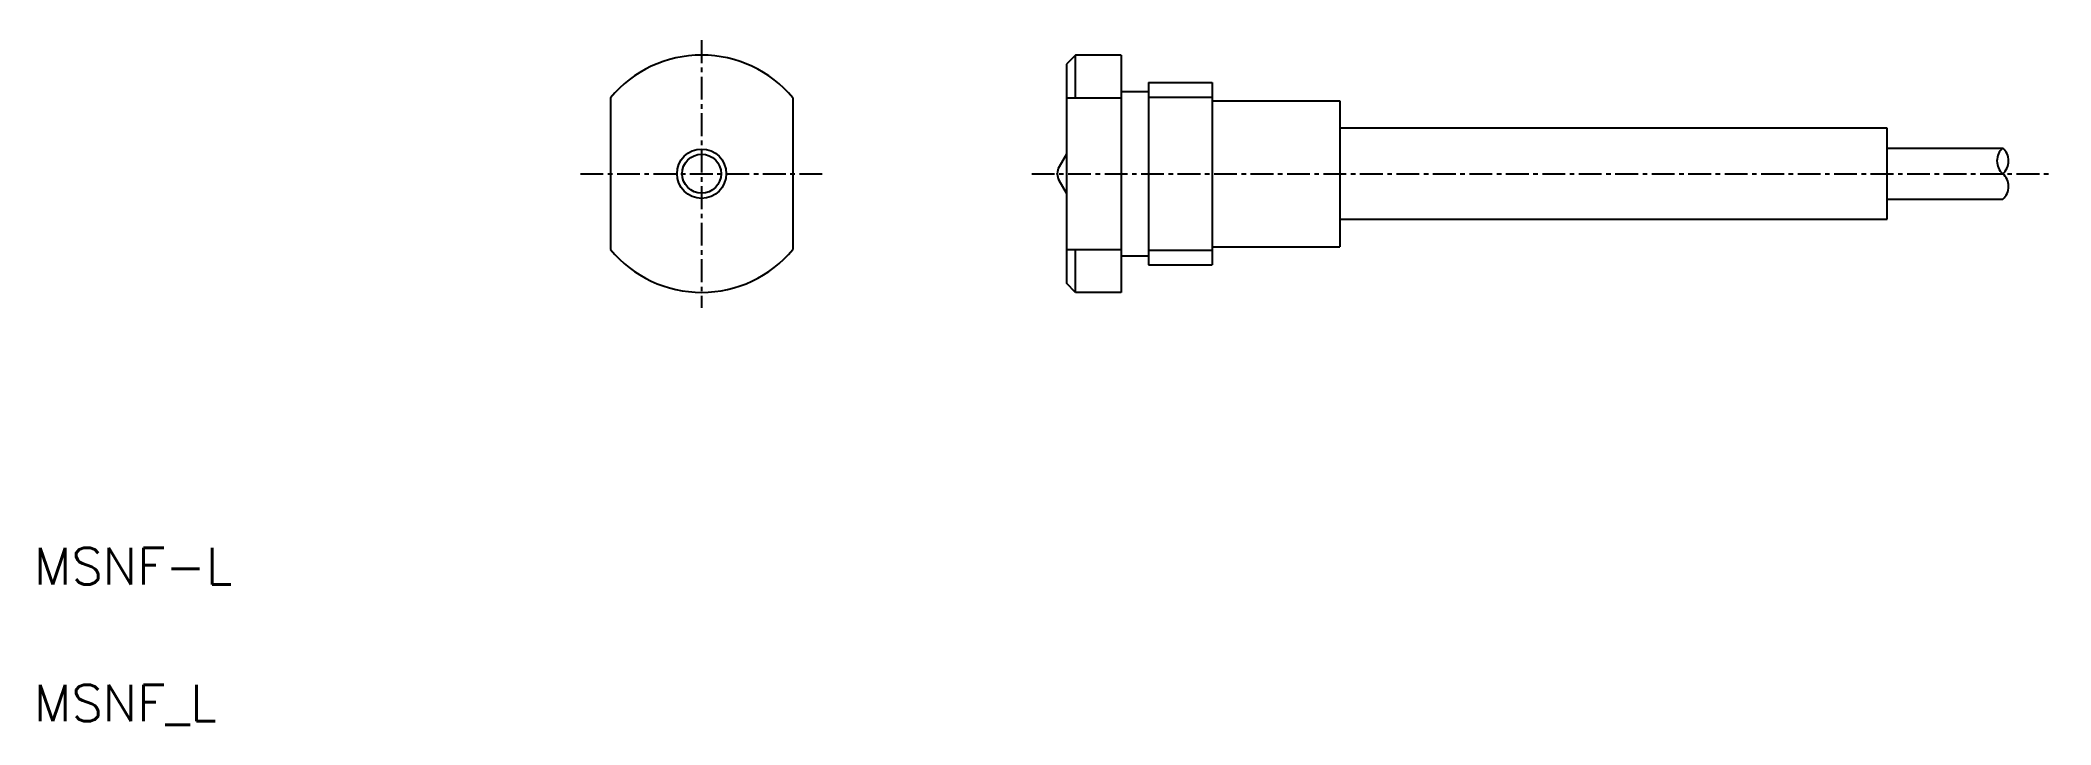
# Model space of a CAD drawing. Extents: x 5 to 116, y 5 to 42.
import ezdxf

# ---------------------------------------------------------------- set-up
doc = ezdxf.new("R2010")
doc.units = 0
doc.linetypes.add('CENTER', pattern=[2, 1.25, -0.25, 0.25, -0.25])
doc.layers.get('0').update_dxf_attribs({"linetype": 'CONTINUOUS'})
doc.layers.add('CENTER', color=1, linetype='CENTER')
doc.styles.get("Standard").update_dxf_attribs({"font": 'txt.shx', "bigfont": 'bigfont.shx'})

msp = doc.modelspace()

# ---------------------------------------------------------------- linework, layer by layer
at = {"color": 7, "linetype": 'CONTINUOUS'}
for p, q in [((62.11, 41.5), (61.61, 41)), ((61.61, 41), (61.61, 29)), ((64.61, 41.5), (62.11, 41.5)), ((62.11, 39.15), (62.11, 41.5)), ((64.61, 41.5), (64.61, 28.5)), ((66.11, 40), (66.11, 30)), ((66.11, 40), (69.61, 40)), ((69.61, 40), (69.61, 30)), ((36.61, 39.15), (36.61, 30.85)), ((46.61, 39.15), (46.61, 30.85)), ((61.61, 39.15), (64.61, 39.15)), ((64.61, 39.5), (66.11, 39.5)), ((69.61, 39), (76.61, 39)), ((76.61, 39), (76.61, 31)), ((106.61, 37.5), (76.61, 37.5)), ((76.61, 37.5), (76.61, 32.5)), ((106.61, 32.5), (106.61, 37.5)), ((106.61, 36.4), (112.95, 36.4)), ((61.61, 36.07), (61.21, 35.38)), ((61.61, 33.93), (61.21, 34.63)), ((106.61, 33.6), (112.95, 33.6)), ((76.61, 32.5), (106.61, 32.5)), ((69.61, 31), (76.61, 31)), ((61.61, 30.85), (64.61, 30.85)), ((62.11, 28.5), (62.11, 30.85)), ((64.61, 30.5), (66.11, 30.5)), ((66.11, 30), (69.61, 30)), ((62.11, 28.5), (61.61, 29)), ((64.61, 28.5), (62.11, 28.5))]:
    msp.add_line(p, q, dxfattribs=at)
at = {"color": 3, "linetype": 'CONTINUOUS'}
for p, q in [((66.11, 39.19), (69.61, 39.19)), ((66.11, 30.81), (69.61, 30.81))]:
    msp.add_line(p, q, dxfattribs=at)
at = {"color": 7, "linetype": 'CONTINUOUS'}
for radius in [1.35, 1.07]:
    msp.add_circle((41.61, 35), radius, dxfattribs=at)
for centre, radius, start, end in [((41.61, 35), 6.5, 39.7151, 140.2849), ((61.86, 35), 0.75, 150, 210), ((41.61, 35), 6.5, 219.7151, 320.2849)]:
    msp.add_arc(centre, radius, start, end, dxfattribs=at)
at = {"color": 3, "linetype": 'CONTINUOUS'}
for centre, start, end in [((113.57, 35.7), 131.4096, 228.5891), ((112.34, 35.7), 311.4109, 48.5904), ((112.34, 34.3), 311.4096, 48.5891)]:
    msp.add_arc(centre, 0.933, start, end, dxfattribs=at)
at = {"color": 7, "linetype": 'CONTINUOUS'}
msp.add_point((61.11, 35), dxfattribs=at)
at = {"layer": 'CENTER', "color": 1, "linetype": 'CENTER'}
for p, q in [((41.61, 42.31), (41.61, 27.66)), ((34.97, 35), (48.23, 35)), ((59.71, 35), (115.59, 35))]:
    msp.add_line(p, q, dxfattribs=at)

# ---------------------------------------------------------------- texts
at = {"color": 7, "linetype": 'CONTINUOUS'}
for s, p in [('MSNF-L', (5, 12.5)), ('MSNF_L', (5, 5))]:
    msp.add_text(s, height=2, dxfattribs=at).set_placement(p)

doc.saveas('drawing.dxf')
